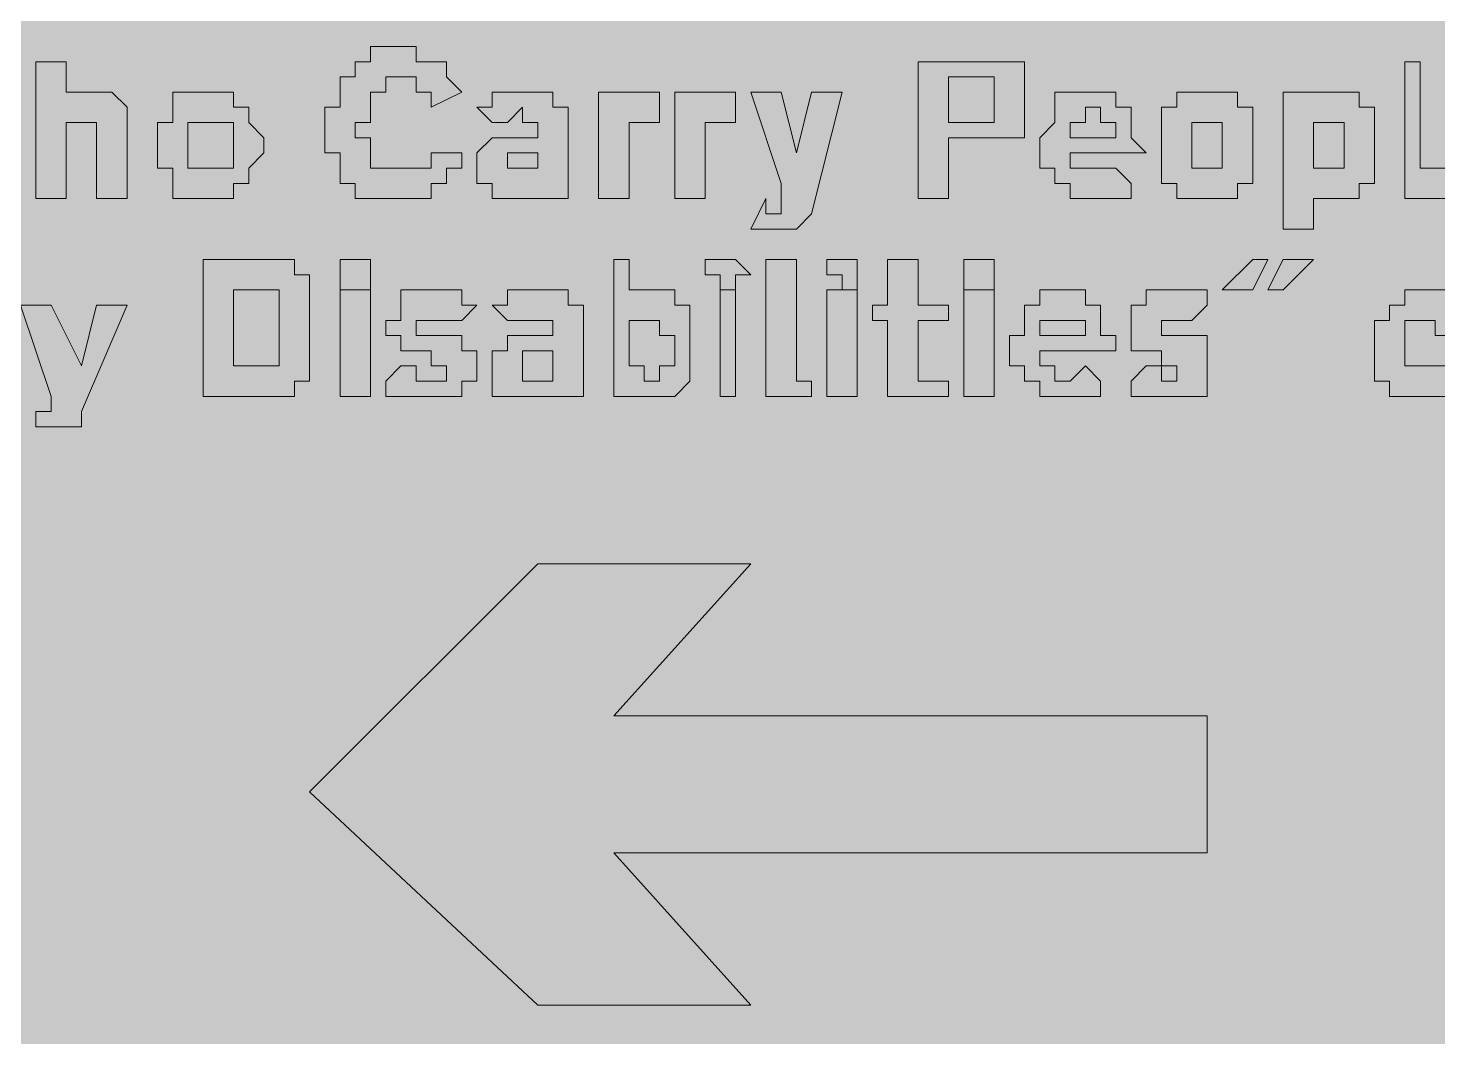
# Model space of a CAD drawing. Header units: metres. Extents: x 123 to 445, y 9 to 260.
# Drawn here: x 226.3 to 337.6, y 116.1 to 195.6 of the extents above; entities that cross this region are included whole.
import ezdxf

# ---------------------------------------------------------------- set-up
doc = ezdxf.new("R2010")
doc.units = ezdxf.units.M
doc.layers.add('FILL_BLACK_000000', color=7, linetype='Continuous', true_color=0x000000)
doc.layers.add('FILL_WHITE_FFFFFF', color=7, linetype='Continuous', true_color=0xffffff)

msp = doc.modelspace()

# ---------------------------------------------------------------- hatches: boundary and pattern name
at = {"layer": 'FILL_BLACK_000000', "true_color": 0x000000}
h = msp.add_hatch(color=7, dxfattribs=at)
h.dxf.hatch_style = 1
h.paths.add_polyline_path([(436.65, 259.97), (437.55, 259.56), (438.45, 259.15), (439.35, 258.96), (440.25, 258.75), (441.15, 258.21), (442.95, 256.56), (445.35, 254.16), (445.35, 250.56), (445.35, 18.96), (445.31, 17.16), (445.05, 15.36), (444.76, 14.46), (444.34, 13.56), (443.74, 12.66), (442.95, 11.76), (442.05, 11.57), (441.15, 11.16), (440.25, 10.75), (439.35, 10.56), (438.45, 9.87), (437.55, 9.51), (436.65, 9.38), (435.75, 9.36), (130.95, 9.36), (129.17, 9.57), (127.5, 10.11), (126.06, 10.88), (124.95, 11.76), (123.3, 13.56), (122.76, 14.46), (122.55, 15.36), (122.55, 18.96), (122.55, 250.56), (122.59, 252.34), (122.85, 254.01), (123.14, 254.77), (123.56, 255.45), (124.16, 256.06), (124.95, 256.56), (127.35, 258.96), (128.25, 259.15), (129.15, 259.56), (130.05, 259.97), (130.95, 260.16), (435.75, 260.16), (436.65, 259.97)])
h.paths.add_polyline_path([(129.19, 254.95), (128.38, 254.47), (127.65, 253.86), (127.04, 253.13), (126.56, 252.32), (126.26, 251.46), (126.15, 250.56), (126.15, 18.96), (126.36, 18.06), (126.9, 17.16), (128.55, 15.36), (128.6, 14.96), (128.76, 14.67), (129.3, 14.31), (130.07, 14.18), (130.95, 14.16), (435.75, 14.16), (436.65, 14.18), (437.55, 14.31), (438.45, 14.67), (439.35, 15.36), (440.04, 16.26), (440.4, 17.16), (440.53, 18.06), (440.55, 18.96), (440.55, 250.56), (440.55, 251.76), (440.53, 252.45), (440.4, 252.81), (440.04, 252.94), (439.35, 252.96), (437.55, 254.61), (436.65, 255.15), (435.75, 255.36), (130.95, 255.36), (130.05, 255.25), (129.19, 254.95)], flags=16)
h = msp.add_hatch(color=7, dxfattribs=at)
h.dxf.hatch_style = 1
h.paths.add_polyline_path([(260.55, 184.56), (259.35, 184.56), (259.35, 183.36), (258.15, 183.36), (258.15, 182.16), (256.95, 182.16), (255.75, 182.16), (254.55, 182.16), (253.35, 182.16), (252.15, 182.16), (252.15, 183.36), (250.95, 183.36), (250.95, 184.56), (250.95, 185.76), (249.75, 185.76), (249.75, 186.96), (249.75, 188.16), (249.75, 189.36), (250.95, 189.36), (250.95, 190.56), (250.95, 191.76), (252.15, 191.76), (252.15, 192.96), (253.35, 192.96), (253.35, 194.16), (254.55, 194.16), (255.75, 194.16), (256.95, 194.16), (256.95, 192.96), (258.15, 192.96), (259.35, 192.96), (259.35, 191.76), (260.55, 190.56), (258.15, 189.36), (258.15, 190.56), (256.95, 190.56), (256.95, 191.76), (255.75, 191.76), (254.55, 191.76), (254.55, 190.56), (253.35, 190.56), (253.35, 189.36), (253.35, 188.16), (252.15, 188.16), (252.15, 186.96), (253.35, 186.96), (253.35, 185.76), (253.35, 184.56), (254.55, 184.56), (255.75, 184.56), (256.95, 184.56), (258.15, 184.56), (258.15, 185.76), (260.55, 185.76), (260.55, 184.56)])
h = msp.add_hatch(color=7, dxfattribs=at)
h.dxf.hatch_style = 1
h.paths.add_polyline_path([(230.55, 190.56), (231.75, 190.56), (232.95, 190.56), (234.15, 189.36), (234.15, 188.16), (234.15, 186.96), (234.15, 182.16), (231.75, 182.16), (231.75, 186.96), (231.75, 188.16), (230.55, 188.16), (229.35, 188.16), (229.35, 186.96), (229.35, 182.16), (226.95, 182.16), (226.95, 192.96), (229.35, 192.96), (229.35, 190.56), (230.55, 190.56)])
h = msp.add_hatch(color=7, dxfattribs=at)
h.dxf.hatch_style = 1
h.paths.add_polyline_path([(296.55, 182.16), (296.55, 192.96), (302.55, 192.96), (303.75, 192.96), (304.95, 192.96), (304.95, 191.76), (304.95, 190.56), (304.95, 189.36), (304.95, 188.16), (304.95, 186.96), (303.75, 186.96), (302.55, 186.96), (298.95, 186.96), (298.95, 182.16), (296.55, 182.16)])
h.paths.add_polyline_path([(302.55, 188.16), (302.55, 189.36), (302.55, 190.56), (302.55, 191.76), (301.35, 191.76), (298.95, 191.76), (298.95, 188.16), (301.35, 188.16), (302.55, 188.16)], flags=16)
h = msp.add_hatch(color=7, dxfattribs=at)
h.dxf.hatch_style = 1
h.paths.add_polyline_path([(336.15, 184.56), (337.35, 184.56), (338.55, 184.56), (338.55, 182.16), (337.35, 182.16), (336.15, 182.16), (334.95, 182.16), (334.95, 183.36), (334.95, 184.56), (334.95, 192.96), (336.15, 192.96), (336.15, 184.56)])
h = msp.add_hatch(color=7, dxfattribs=at)
h.dxf.hatch_style = 1
h.paths.add_polyline_path([(243.75, 184.56), (243.75, 183.36), (242.55, 183.36), (242.55, 182.16), (241.35, 182.16), (240.15, 182.16), (238.95, 182.16), (237.75, 182.16), (237.75, 183.36), (237.75, 184.56), (236.55, 184.56), (236.55, 185.76), (236.55, 186.96), (236.55, 188.16), (237.75, 188.16), (237.75, 189.36), (237.75, 190.56), (238.95, 190.56), (240.15, 190.56), (241.35, 190.56), (242.55, 190.56), (242.55, 189.36), (243.75, 189.36), (243.75, 188.16), (244.95, 186.96), (244.95, 185.76), (243.75, 184.56)])
h.paths.add_polyline_path([(241.35, 188.16), (240.15, 188.16), (238.95, 188.16), (238.95, 186.96), (238.95, 185.76), (238.95, 184.56), (240.15, 184.56), (241.35, 184.56), (242.55, 184.56), (242.55, 185.76), (242.55, 186.96), (242.55, 188.16), (241.35, 188.16)], flags=16)
h = msp.add_hatch(color=7, dxfattribs=at)
h.dxf.hatch_style = 1
h.paths.add_polyline_path([(262.95, 182.16), (262.95, 183.36), (261.75, 183.36), (261.75, 184.56), (261.75, 185.76), (262.95, 186.96), (264.15, 186.96), (265.35, 186.96), (266.55, 186.96), (266.55, 188.16), (265.35, 188.16), (265.35, 189.36), (264.15, 188.16), (262.95, 188.16), (261.75, 189.36), (262.95, 189.36), (262.95, 190.56), (264.15, 190.56), (265.35, 190.56), (266.55, 190.56), (267.75, 190.56), (267.75, 189.36), (268.95, 189.36), (268.95, 188.16), (268.95, 184.56), (268.95, 183.36), (268.95, 182.16), (267.75, 182.16), (266.55, 182.16), (265.35, 182.16), (264.15, 182.16), (262.95, 182.16)])
h.paths.add_polyline_path([(265.35, 184.56), (266.55, 184.56), (266.55, 185.76), (265.35, 185.76), (264.15, 185.76), (264.15, 184.56), (265.35, 184.56)], flags=16)
h = msp.add_hatch(color=7, dxfattribs=at)
h.dxf.hatch_style = 1
h.paths.add_polyline_path([(276.15, 190.56), (276.15, 188.16), (274.95, 188.16), (273.75, 188.16), (273.75, 186.96), (273.75, 182.16), (271.35, 182.16), (271.35, 190.56), (273.75, 190.56), (274.95, 190.56), (276.15, 190.56)])
h = msp.add_hatch(color=7, dxfattribs=at)
h.dxf.hatch_style = 1
h.paths.add_polyline_path([(282.15, 190.56), (282.15, 188.16), (280.95, 188.16), (279.75, 188.16), (279.75, 186.96), (279.75, 182.16), (277.35, 182.16), (277.35, 190.56), (279.75, 190.56), (280.95, 190.56), (282.15, 190.56)])
h = msp.add_hatch(color=7, dxfattribs=at)
h.dxf.hatch_style = 1
h.paths.add_polyline_path([(288.15, 180.96), (286.95, 179.76), (285.75, 179.76), (284.55, 179.76), (283.35, 179.76), (284.55, 182.16), (284.55, 180.96), (285.75, 180.96), (285.75, 182.16), (285.75, 183.36), (283.35, 190.56), (285.75, 190.56), (286.95, 185.76), (288.15, 190.56), (290.55, 190.56), (288.15, 180.96)])
h = msp.add_hatch(color=7, dxfattribs=at)
h.dxf.hatch_style = 1
h.paths.add_polyline_path([(308.55, 184.56), (309.75, 184.56), (310.95, 184.56), (312.15, 184.56), (313.35, 183.36), (313.35, 182.16), (312.15, 182.16), (310.95, 182.16), (309.75, 182.16), (308.55, 182.16), (308.55, 183.36), (307.35, 183.36), (307.35, 184.56), (306.15, 184.56), (306.15, 185.76), (306.15, 186.96), (307.35, 188.16), (307.35, 189.36), (307.35, 190.56), (308.55, 190.56), (309.75, 190.56), (310.95, 190.56), (312.15, 190.56), (312.15, 189.36), (313.35, 189.36), (313.35, 188.16), (313.35, 186.96), (314.55, 185.76), (308.55, 185.76), (308.55, 184.56)])
h.paths.add_polyline_path([(312.15, 188.16), (310.95, 188.16), (310.95, 189.36), (309.75, 189.36), (309.75, 188.16), (308.55, 188.16), (308.55, 186.96), (312.15, 186.96), (312.15, 188.16)], flags=16)
h = msp.add_hatch(color=7, dxfattribs=at)
h.dxf.hatch_style = 1
h.paths.add_polyline_path([(322.95, 184.56), (322.95, 183.36), (321.75, 183.36), (321.75, 182.16), (320.55, 182.16), (319.35, 182.16), (318.15, 182.16), (316.95, 182.16), (316.95, 183.36), (315.75, 183.36), (315.75, 184.56), (315.75, 185.76), (315.75, 186.96), (315.75, 188.16), (315.75, 189.36), (316.95, 189.36), (316.95, 190.56), (318.15, 190.56), (319.35, 190.56), (320.55, 190.56), (321.75, 190.56), (321.75, 189.36), (322.95, 189.36), (322.95, 188.16), (322.95, 186.96), (322.95, 185.76), (322.95, 184.56)])
h.paths.add_polyline_path([(319.35, 188.16), (318.15, 188.16), (318.15, 186.96), (318.15, 185.76), (318.15, 184.56), (319.35, 184.56), (320.55, 184.56), (320.55, 185.76), (320.55, 186.96), (320.55, 188.16), (319.35, 188.16)], flags=16)
h = msp.add_hatch(color=7, dxfattribs=at)
h.dxf.hatch_style = 1
h.paths.add_polyline_path([(332.55, 184.56), (332.55, 183.36), (331.35, 183.36), (331.35, 182.16), (330.15, 182.16), (328.95, 182.16), (327.75, 182.16), (327.75, 179.76), (325.35, 179.76), (325.35, 190.56), (326.55, 190.56), (327.75, 190.56), (328.95, 190.56), (330.15, 190.56), (331.35, 190.56), (331.35, 189.36), (332.55, 189.36), (332.55, 188.16), (332.55, 186.96), (332.55, 185.76), (332.55, 184.56)])
h.paths.add_polyline_path([(330.15, 185.76), (330.15, 186.96), (330.15, 188.16), (328.95, 188.16), (327.75, 188.16), (327.75, 186.96), (327.75, 185.76), (327.75, 184.56), (328.95, 184.56), (330.15, 184.56), (330.15, 185.76)], flags=16)
h = msp.add_hatch(color=7, dxfattribs=at)
h.dxf.hatch_style = 1
h.paths.add_polyline_path([(240.15, 177.36), (244.95, 177.36), (246.15, 177.36), (247.35, 177.36), (247.35, 176.16), (248.55, 176.16), (248.55, 174.96), (248.55, 173.76), (248.55, 172.56), (248.55, 171.36), (248.55, 170.16), (248.55, 168.96), (248.55, 167.76), (247.35, 167.76), (247.35, 166.56), (246.15, 166.56), (244.95, 166.56), (240.15, 166.56), (240.15, 177.36)])
h.paths.add_polyline_path([(243.75, 168.96), (244.95, 168.96), (246.15, 168.96), (246.15, 170.16), (246.15, 171.36), (246.15, 172.56), (246.15, 173.76), (246.15, 174.96), (244.95, 174.96), (243.75, 174.96), (242.55, 174.96), (242.55, 168.96), (243.75, 168.96)], flags=16)
h = msp.add_hatch(color=7, dxfattribs=at)
h.dxf.hatch_style = 1
h.paths.add_polyline_path([(250.95, 174.96), (250.95, 176.16), (250.95, 177.36), (252.15, 177.36), (253.35, 177.36), (253.35, 176.16), (253.35, 174.96), (252.15, 174.96), (250.95, 174.96)])
h = msp.add_hatch(color=7, dxfattribs=at)
h.dxf.hatch_style = 1
h.paths.add_polyline_path([(277.35, 174.96), (277.35, 173.76), (278.55, 173.76), (278.55, 172.56), (278.55, 171.36), (278.55, 170.16), (278.55, 168.96), (278.55, 167.76), (277.35, 166.56), (276.15, 166.56), (274.95, 166.56), (273.75, 166.56), (272.55, 166.56), (272.55, 177.36), (273.75, 177.36), (273.75, 174.96), (274.95, 174.96), (276.15, 174.96), (277.35, 174.96)])
h.paths.add_polyline_path([(276.15, 168.96), (277.35, 168.96), (277.35, 170.16), (277.35, 171.36), (276.15, 171.36), (276.15, 172.56), (274.95, 172.56), (273.75, 172.56), (273.75, 171.36), (273.75, 168.96), (274.95, 168.96), (274.95, 167.76), (276.15, 167.76), (276.15, 168.96)], flags=16)
h = msp.add_hatch(color=7, dxfattribs=at)
h.dxf.hatch_style = 1
h.paths.add_polyline_path([(280.95, 176.16), (279.75, 176.16), (279.75, 177.36), (280.95, 177.36), (282.15, 177.36), (283.35, 176.16), (282.15, 176.16), (282.15, 174.96), (280.95, 174.96), (280.95, 176.16)])
h = msp.add_hatch(color=7, dxfattribs=at)
h.dxf.hatch_style = 1
h.paths.add_polyline_path([(286.95, 166.56), (285.75, 166.56), (284.55, 166.56), (284.55, 167.76), (284.55, 177.36), (286.95, 177.36), (286.95, 168.96), (286.95, 167.76), (288.15, 167.76), (288.15, 166.56), (286.95, 166.56)])
h = msp.add_hatch(color=7, dxfattribs=at)
h.dxf.hatch_style = 1
h.paths.add_polyline_path([(290.55, 176.16), (289.35, 176.16), (289.35, 177.36), (290.55, 177.36), (291.75, 177.36), (291.75, 176.16), (291.75, 174.96), (290.55, 174.96), (290.55, 176.16)])
h = msp.add_hatch(color=7, dxfattribs=at)
h.dxf.hatch_style = 1
h.paths.add_polyline_path([(298.95, 173.76), (298.95, 172.56), (296.55, 172.56), (296.55, 168.96), (296.55, 167.76), (297.75, 167.76), (298.95, 167.76), (298.95, 166.56), (297.75, 166.56), (296.55, 166.56), (295.35, 166.56), (294.15, 166.56), (294.15, 167.76), (294.15, 172.56), (292.95, 172.56), (292.95, 173.76), (294.15, 173.76), (294.15, 177.36), (296.55, 177.36), (296.55, 173.76), (298.95, 173.76)])
h = msp.add_hatch(color=7, dxfattribs=at)
h.dxf.hatch_style = 1
h.paths.add_polyline_path([(300.15, 174.96), (300.15, 176.16), (300.15, 177.36), (301.35, 177.36), (302.55, 177.36), (302.55, 176.16), (302.55, 174.96), (301.35, 174.96), (300.15, 174.96)])
h = msp.add_hatch(color=7, dxfattribs=at)
h.dxf.hatch_style = 1
h.paths.add_polyline_path([(322.95, 177.36), (324.15, 177.36), (322.95, 174.96), (320.55, 174.96), (322.95, 177.36)])
h = msp.add_hatch(color=7, dxfattribs=at)
h.dxf.hatch_style = 1
h.paths.add_polyline_path([(325.35, 177.36), (327.75, 177.36), (325.35, 174.96), (324.15, 174.96), (325.35, 177.36)])
h = msp.add_hatch(color=7, dxfattribs=at)
h.dxf.hatch_style = 1
h.paths.add_polyline_path([(250.95, 166.56), (250.95, 174.96), (253.35, 174.96), (253.35, 166.56), (250.95, 166.56)])
h = msp.add_hatch(color=7, dxfattribs=at)
h.dxf.hatch_style = 1
h.paths.add_polyline_path([(261.75, 167.76), (260.55, 167.76), (260.55, 166.56), (259.35, 166.56), (258.15, 166.56), (256.95, 166.56), (255.75, 166.56), (254.55, 166.56), (254.55, 167.76), (255.75, 168.96), (256.95, 168.96), (256.95, 167.76), (258.15, 167.76), (259.35, 167.76), (259.35, 168.96), (258.15, 168.96), (258.15, 170.16), (256.95, 170.16), (255.75, 170.16), (255.75, 171.36), (254.55, 171.36), (254.55, 172.56), (255.75, 172.56), (255.75, 173.76), (255.75, 174.96), (256.95, 174.96), (258.15, 174.96), (259.35, 174.96), (260.55, 174.96), (260.55, 173.76), (261.75, 173.76), (260.55, 172.56), (259.35, 172.56), (258.15, 172.56), (256.95, 172.56), (256.95, 171.36), (258.15, 171.36), (259.35, 171.36), (260.55, 171.36), (260.55, 170.16), (261.75, 170.16), (261.75, 168.96), (261.75, 167.76)])
h = msp.add_hatch(color=7, dxfattribs=at)
h.dxf.hatch_style = 1
h.paths.add_polyline_path([(264.15, 173.76), (264.15, 174.96), (265.35, 174.96), (266.55, 174.96), (267.75, 174.96), (268.95, 174.96), (268.95, 173.76), (270.15, 173.76), (270.15, 172.56), (270.15, 168.96), (270.15, 167.76), (270.15, 166.56), (268.95, 166.56), (267.75, 166.56), (266.55, 166.56), (265.35, 166.56), (264.15, 166.56), (262.95, 166.56), (262.95, 167.76), (262.95, 168.96), (262.95, 170.16), (264.15, 170.16), (264.15, 171.36), (265.35, 171.36), (266.55, 171.36), (267.75, 171.36), (267.75, 172.56), (266.55, 172.56), (265.35, 172.56), (264.15, 172.56), (262.95, 173.76), (264.15, 173.76)])
h.paths.add_polyline_path([(266.55, 167.76), (267.75, 167.76), (267.75, 168.96), (267.75, 170.16), (266.55, 170.16), (265.35, 170.16), (265.35, 168.96), (265.35, 167.76), (266.55, 167.76)], flags=16)
h = msp.add_hatch(color=7, dxfattribs=at)
h.dxf.hatch_style = 1
h.paths.add_polyline_path([(280.95, 166.56), (280.95, 174.96), (282.15, 174.96), (282.15, 166.56), (280.95, 166.56)])
h = msp.add_hatch(color=7, dxfattribs=at)
h.dxf.hatch_style = 1
h.paths.add_polyline_path([(289.35, 166.56), (289.35, 174.96), (291.75, 174.96), (291.75, 166.56), (289.35, 166.56)])
h = msp.add_hatch(color=7, dxfattribs=at)
h.dxf.hatch_style = 1
h.paths.add_polyline_path([(300.15, 166.56), (300.15, 174.96), (302.55, 174.96), (302.55, 166.56), (300.15, 166.56)])
h = msp.add_hatch(color=7, dxfattribs=at)
h.dxf.hatch_style = 1
h.paths.add_polyline_path([(306.15, 168.96), (307.35, 168.96), (307.35, 167.76), (308.55, 167.76), (309.75, 168.96), (310.95, 167.76), (310.95, 166.56), (309.75, 166.56), (308.55, 166.56), (307.35, 166.56), (306.15, 166.56), (306.15, 167.76), (304.95, 167.76), (304.95, 168.96), (303.75, 168.96), (303.75, 170.16), (303.75, 171.36), (304.95, 171.36), (304.95, 172.56), (304.95, 173.76), (306.15, 173.76), (306.15, 174.96), (307.35, 174.96), (308.55, 174.96), (309.75, 174.96), (309.75, 173.76), (310.95, 173.76), (310.95, 172.56), (310.95, 171.36), (312.15, 171.36), (312.15, 170.16), (306.15, 170.16), (306.15, 168.96)])
h.paths.add_polyline_path([(309.75, 172.56), (308.55, 172.56), (307.35, 172.56), (306.15, 172.56), (306.15, 171.36), (309.75, 171.36), (309.75, 172.56)], flags=16)
h = msp.add_hatch(color=7, dxfattribs=at)
h.dxf.hatch_style = 1
h.paths.add_polyline_path([(314.55, 170.16), (313.35, 170.16), (313.35, 171.36), (313.35, 172.56), (313.35, 173.76), (314.55, 173.76), (314.55, 174.96), (315.75, 174.96), (316.95, 174.96), (318.15, 174.96), (319.35, 174.96), (319.35, 173.76), (318.15, 172.56), (316.95, 172.56), (315.75, 172.56), (315.75, 171.36), (316.95, 171.36), (318.15, 171.36), (319.35, 171.36), (319.35, 170.16), (319.35, 168.96), (319.35, 167.76), (319.35, 166.56), (318.15, 166.56), (316.95, 166.56), (315.75, 166.56), (314.55, 166.56), (313.35, 166.56), (313.35, 167.76), (314.55, 168.96), (315.75, 168.96), (315.75, 170.16), (314.55, 170.16)])
h.paths.add_polyline_path([(315.75, 167.76), (316.95, 167.76), (316.95, 168.96), (315.75, 168.96), (315.75, 167.76)], flags=16)
h = msp.add_hatch(color=7, dxfattribs=at)
h.dxf.hatch_style = 1
h.paths.add_polyline_path([(339.75, 168.96), (339.75, 167.76), (339.75, 166.56), (338.55, 166.56), (337.35, 166.56), (336.15, 166.56), (334.95, 166.56), (333.75, 166.56), (333.75, 167.76), (332.55, 167.76), (332.55, 168.96), (332.55, 170.16), (332.55, 171.36), (332.55, 172.56), (333.75, 172.56), (333.75, 173.76), (334.95, 173.76), (334.95, 174.96), (336.15, 174.96), (337.35, 174.96), (338.55, 174.96), (338.55, 173.76), (339.75, 173.76), (339.75, 172.56), (339.75, 171.36), (340.95, 171.36), (340.95, 170.16), (340.95, 168.96), (339.75, 168.96)])
h.paths.add_polyline_path([(337.35, 171.36), (337.35, 172.56), (336.15, 172.56), (334.95, 172.56), (334.95, 171.36), (334.95, 170.16), (334.95, 168.96), (336.15, 168.96), (337.35, 168.96), (338.55, 168.96), (338.55, 170.16), (338.55, 171.36), (337.35, 171.36)], flags=16)
h = msp.add_hatch(color=7, dxfattribs=at)
h.dxf.hatch_style = 1
h.paths.add_polyline_path([(226.95, 164.16), (226.95, 165.36), (228.15, 165.36), (228.15, 166.56), (225.75, 173.76), (228.15, 173.76), (230.55, 168.96), (231.75, 173.76), (234.15, 173.76), (230.55, 165.36), (230.55, 164.16), (229.35, 164.16), (228.15, 164.16), (226.95, 164.16)])
h = msp.add_hatch(color=7, dxfattribs=at)
h.dxf.hatch_style = 1
h.paths.add_polyline_path([(283.35, 153.36), (272.55, 141.36), (319.35, 141.36), (319.35, 130.56), (272.55, 130.56), (283.35, 118.56), (266.55, 118.56), (248.55, 135.36), (266.55, 153.36), (283.35, 153.36)])
at = {"layer": 'FILL_WHITE_FFFFFF', "true_color": 0xffffff}
h = msp.add_hatch(color=7, dxfattribs=at)
h.dxf.hatch_style = 1
h.paths.add_polyline_path([(435.75, 255.36), (436.46, 255.34), (436.95, 255.21), (437.44, 254.85), (438.15, 254.16), (438.75, 254.01), (439.16, 253.65), (439.3, 253.36), (439.35, 252.96), (440.04, 252.94), (440.4, 252.81), (440.53, 252.45), (440.55, 251.76), (440.55, 250.56), (440.55, 18.96), (440.53, 18.06), (440.4, 17.16), (440.04, 16.26), (439.35, 15.36), (438.45, 14.67), (437.55, 14.31), (436.65, 14.18), (435.75, 14.16), (130.95, 14.16), (130.07, 14.18), (129.3, 14.31), (128.76, 14.67), (128.6, 14.96), (128.55, 15.36), (126.9, 17.16), (126.36, 18.06), (126.15, 18.96), (126.15, 250.56), (126.36, 251.44), (126.9, 252.21), (127.67, 252.75), (128.55, 252.96), (128.76, 253.84), (129.3, 254.61), (130.07, 255.15), (130.95, 255.36), (435.75, 255.36)])

# ---------------------------------------------------------------- linework, layer by layer
at = {"layer": 'FILL_BLACK_000000', "lineweight": 0, "true_color": 0x000000}
for points in [[(260.55, 184.56), (259.35, 184.56), (259.35, 183.36), (258.15, 183.36), (258.15, 182.16), (256.95, 182.16), (255.75, 182.16), (254.55, 182.16), (253.35, 182.16), (252.15, 182.16), (252.15, 183.36), (250.95, 183.36), (250.95, 184.56), (250.95, 185.76), (249.75, 185.76), (249.75, 186.96), (249.75, 188.16), (249.75, 189.36), (250.95, 189.36), (250.95, 190.56), (250.95, 191.76), (252.15, 191.76), (252.15, 192.96), (253.35, 192.96), (253.35, 194.16), (254.55, 194.16), (255.75, 194.16), (256.95, 194.16), (256.95, 192.96), (258.15, 192.96), (259.35, 192.96), (259.35, 191.76), (260.55, 190.56), (258.15, 189.36), (258.15, 190.56), (256.95, 190.56), (256.95, 191.76), (255.75, 191.76), (254.55, 191.76), (254.55, 190.56), (253.35, 190.56), (253.35, 189.36), (253.35, 188.16), (252.15, 188.16), (252.15, 186.96), (253.35, 186.96), (253.35, 185.76), (253.35, 184.56), (254.55, 184.56), (255.75, 184.56), (256.95, 184.56), (258.15, 184.56), (258.15, 185.76), (260.55, 185.76)], [(230.55, 190.56), (231.75, 190.56), (232.95, 190.56), (234.15, 189.36), (234.15, 188.16), (234.15, 186.96), (234.15, 182.16), (231.75, 182.16), (231.75, 186.96), (231.75, 188.16), (230.55, 188.16), (229.35, 188.16), (229.35, 186.96), (229.35, 182.16), (226.95, 182.16), (226.95, 192.96), (229.35, 192.96), (229.35, 190.56)], [(296.55, 182.16), (296.55, 192.96), (302.55, 192.96), (303.75, 192.96), (304.95, 192.96), (304.95, 191.76), (304.95, 190.56), (304.95, 189.36), (304.95, 188.16), (304.95, 186.96), (303.75, 186.96), (302.55, 186.96), (298.95, 186.96), (298.95, 182.16)], [(336.15, 184.56), (337.35, 184.56), (338.55, 184.56), (338.55, 182.16), (337.35, 182.16), (336.15, 182.16), (334.95, 182.16), (334.95, 183.36), (334.95, 184.56), (334.95, 192.96), (336.15, 192.96)], [(302.55, 188.16), (302.55, 189.36), (302.55, 190.56), (302.55, 191.76), (301.35, 191.76), (298.95, 191.76), (298.95, 188.16), (301.35, 188.16)], [(243.75, 184.56), (243.75, 183.36), (242.55, 183.36), (242.55, 182.16), (241.35, 182.16), (240.15, 182.16), (238.95, 182.16), (237.75, 182.16), (237.75, 183.36), (237.75, 184.56), (236.55, 184.56), (236.55, 185.76), (236.55, 186.96), (236.55, 188.16), (237.75, 188.16), (237.75, 189.36), (237.75, 190.56), (238.95, 190.56), (240.15, 190.56), (241.35, 190.56), (242.55, 190.56), (242.55, 189.36), (243.75, 189.36), (243.75, 188.16), (244.95, 186.96), (244.95, 185.76)], [(262.95, 182.16), (262.95, 183.36), (261.75, 183.36), (261.75, 184.56), (261.75, 185.76), (262.95, 186.96), (264.15, 186.96), (265.35, 186.96), (266.55, 186.96), (266.55, 188.16), (265.35, 188.16), (265.35, 189.36), (264.15, 188.16), (262.95, 188.16), (261.75, 189.36), (262.95, 189.36), (262.95, 190.56), (264.15, 190.56), (265.35, 190.56), (266.55, 190.56), (267.75, 190.56), (267.75, 189.36), (268.95, 189.36), (268.95, 188.16), (268.95, 184.56), (268.95, 183.36), (268.95, 182.16), (267.75, 182.16), (266.55, 182.16), (265.35, 182.16), (264.15, 182.16)], [(276.15, 190.56), (276.15, 188.16), (274.95, 188.16), (273.75, 188.16), (273.75, 186.96), (273.75, 182.16), (271.35, 182.16), (271.35, 190.56), (273.75, 190.56), (274.95, 190.56)], [(282.15, 190.56), (282.15, 188.16), (280.95, 188.16), (279.75, 188.16), (279.75, 186.96), (279.75, 182.16), (277.35, 182.16), (277.35, 190.56), (279.75, 190.56), (280.95, 190.56)], [(288.15, 180.96), (286.95, 179.76), (285.75, 179.76), (284.55, 179.76), (283.35, 179.76), (284.55, 182.16), (284.55, 180.96), (285.75, 180.96), (285.75, 182.16), (285.75, 183.36), (283.35, 190.56), (285.75, 190.56), (286.95, 185.76), (288.15, 190.56), (290.55, 190.56)], [(308.55, 184.56), (309.75, 184.56), (310.95, 184.56), (312.15, 184.56), (313.35, 183.36), (313.35, 182.16), (312.15, 182.16), (310.95, 182.16), (309.75, 182.16), (308.55, 182.16), (308.55, 183.36), (307.35, 183.36), (307.35, 184.56), (306.15, 184.56), (306.15, 185.76), (306.15, 186.96), (307.35, 188.16), (307.35, 189.36), (307.35, 190.56), (308.55, 190.56), (309.75, 190.56), (310.95, 190.56), (312.15, 190.56), (312.15, 189.36), (313.35, 189.36), (313.35, 188.16), (313.35, 186.96), (314.55, 185.76), (308.55, 185.76)], [(322.95, 184.56), (322.95, 183.36), (321.75, 183.36), (321.75, 182.16), (320.55, 182.16), (319.35, 182.16), (318.15, 182.16), (316.95, 182.16), (316.95, 183.36), (315.75, 183.36), (315.75, 184.56), (315.75, 185.76), (315.75, 186.96), (315.75, 188.16), (315.75, 189.36), (316.95, 189.36), (316.95, 190.56), (318.15, 190.56), (319.35, 190.56), (320.55, 190.56), (321.75, 190.56), (321.75, 189.36), (322.95, 189.36), (322.95, 188.16), (322.95, 186.96), (322.95, 185.76)], [(332.55, 184.56), (332.55, 183.36), (331.35, 183.36), (331.35, 182.16), (330.15, 182.16), (328.95, 182.16), (327.75, 182.16), (327.75, 179.76), (325.35, 179.76), (325.35, 190.56), (326.55, 190.56), (327.75, 190.56), (328.95, 190.56), (330.15, 190.56), (331.35, 190.56), (331.35, 189.36), (332.55, 189.36), (332.55, 188.16), (332.55, 186.96), (332.55, 185.76)], [(312.15, 188.16), (310.95, 188.16), (310.95, 189.36), (309.75, 189.36), (309.75, 188.16), (308.55, 188.16), (308.55, 186.96), (312.15, 186.96)], [(241.35, 188.16), (240.15, 188.16), (238.95, 188.16), (238.95, 186.96), (238.95, 185.76), (238.95, 184.56), (240.15, 184.56), (241.35, 184.56), (242.55, 184.56), (242.55, 185.76), (242.55, 186.96), (242.55, 188.16)], [(319.35, 188.16), (318.15, 188.16), (318.15, 186.96), (318.15, 185.76), (318.15, 184.56), (319.35, 184.56), (320.55, 184.56), (320.55, 185.76), (320.55, 186.96), (320.55, 188.16)], [(330.15, 185.76), (330.15, 186.96), (330.15, 188.16), (328.95, 188.16), (327.75, 188.16), (327.75, 186.96), (327.75, 185.76), (327.75, 184.56), (328.95, 184.56), (330.15, 184.56)], [(265.35, 184.56), (266.55, 184.56), (266.55, 185.76), (265.35, 185.76), (264.15, 185.76), (264.15, 184.56)], [(240.15, 177.36), (244.95, 177.36), (246.15, 177.36), (247.35, 177.36), (247.35, 176.16), (248.55, 176.16), (248.55, 174.96), (248.55, 173.76), (248.55, 172.56), (248.55, 171.36), (248.55, 170.16), (248.55, 168.96), (248.55, 167.76), (247.35, 167.76), (247.35, 166.56), (246.15, 166.56), (244.95, 166.56), (240.15, 166.56)], [(250.95, 174.96), (250.95, 176.16), (250.95, 177.36), (252.15, 177.36), (253.35, 177.36), (253.35, 176.16), (253.35, 174.96), (252.15, 174.96)], [(277.35, 174.96), (277.35, 173.76), (278.55, 173.76), (278.55, 172.56), (278.55, 171.36), (278.55, 170.16), (278.55, 168.96), (278.55, 167.76), (277.35, 166.56), (276.15, 166.56), (274.95, 166.56), (273.75, 166.56), (272.55, 166.56), (272.55, 177.36), (273.75, 177.36), (273.75, 174.96), (274.95, 174.96), (276.15, 174.96)], [(280.95, 176.16), (279.75, 176.16), (279.75, 177.36), (280.95, 177.36), (282.15, 177.36), (283.35, 176.16), (282.15, 176.16), (282.15, 174.96), (280.95, 174.96)], [(286.95, 166.56), (285.75, 166.56), (284.55, 166.56), (284.55, 167.76), (284.55, 177.36), (286.95, 177.36), (286.95, 168.96), (286.95, 167.76), (288.15, 167.76), (288.15, 166.56)], [(290.55, 176.16), (289.35, 176.16), (289.35, 177.36), (290.55, 177.36), (291.75, 177.36), (291.75, 176.16), (291.75, 174.96), (290.55, 174.96)], [(298.95, 173.76), (298.95, 172.56), (296.55, 172.56), (296.55, 168.96), (296.55, 167.76), (297.75, 167.76), (298.95, 167.76), (298.95, 166.56), (297.75, 166.56), (296.55, 166.56), (295.35, 166.56), (294.15, 166.56), (294.15, 167.76), (294.15, 172.56), (292.95, 172.56), (292.95, 173.76), (294.15, 173.76), (294.15, 177.36), (296.55, 177.36), (296.55, 173.76)], [(300.15, 174.96), (300.15, 176.16), (300.15, 177.36), (301.35, 177.36), (302.55, 177.36), (302.55, 176.16), (302.55, 174.96), (301.35, 174.96)], [(322.95, 177.36), (324.15, 177.36), (322.95, 174.96), (320.55, 174.96)], [(325.35, 177.36), (327.75, 177.36), (325.35, 174.96), (324.15, 174.96)], [(243.75, 168.96), (244.95, 168.96), (246.15, 168.96), (246.15, 170.16), (246.15, 171.36), (246.15, 172.56), (246.15, 173.76), (246.15, 174.96), (244.95, 174.96), (243.75, 174.96), (242.55, 174.96), (242.55, 168.96)], [(250.95, 166.56), (250.95, 174.96), (253.35, 174.96), (253.35, 166.56)], [(261.75, 167.76), (260.55, 167.76), (260.55, 166.56), (259.35, 166.56), (258.15, 166.56), (256.95, 166.56), (255.75, 166.56), (254.55, 166.56), (254.55, 167.76), (255.75, 168.96), (256.95, 168.96), (256.95, 167.76), (258.15, 167.76), (259.35, 167.76), (259.35, 168.96), (258.15, 168.96), (258.15, 170.16), (256.95, 170.16), (255.75, 170.16), (255.75, 171.36), (254.55, 171.36), (254.55, 172.56), (255.75, 172.56), (255.75, 173.76), (255.75, 174.96), (256.95, 174.96), (258.15, 174.96), (259.35, 174.96), (260.55, 174.96), (260.55, 173.76), (261.75, 173.76), (260.55, 172.56), (259.35, 172.56), (258.15, 172.56), (256.95, 172.56), (256.95, 171.36), (258.15, 171.36), (259.35, 171.36), (260.55, 171.36), (260.55, 170.16), (261.75, 170.16), (261.75, 168.96)], [(264.15, 173.76), (264.15, 174.96), (265.35, 174.96), (266.55, 174.96), (267.75, 174.96), (268.95, 174.96), (268.95, 173.76), (270.15, 173.76), (270.15, 172.56), (270.15, 168.96), (270.15, 167.76), (270.15, 166.56), (268.95, 166.56), (267.75, 166.56), (266.55, 166.56), (265.35, 166.56), (264.15, 166.56), (262.95, 166.56), (262.95, 167.76), (262.95, 168.96), (262.95, 170.16), (264.15, 170.16), (264.15, 171.36), (265.35, 171.36), (266.55, 171.36), (267.75, 171.36), (267.75, 172.56), (266.55, 172.56), (265.35, 172.56), (264.15, 172.56), (262.95, 173.76)], [(280.95, 166.56), (280.95, 174.96), (282.15, 174.96), (282.15, 166.56)], [(289.35, 166.56), (289.35, 174.96), (291.75, 174.96), (291.75, 166.56)], [(300.15, 166.56), (300.15, 174.96), (302.55, 174.96), (302.55, 166.56)], [(306.15, 168.96), (307.35, 168.96), (307.35, 167.76), (308.55, 167.76), (309.75, 168.96), (310.95, 167.76), (310.95, 166.56), (309.75, 166.56), (308.55, 166.56), (307.35, 166.56), (306.15, 166.56), (306.15, 167.76), (304.95, 167.76), (304.95, 168.96), (303.75, 168.96), (303.75, 170.16), (303.75, 171.36), (304.95, 171.36), (304.95, 172.56), (304.95, 173.76), (306.15, 173.76), (306.15, 174.96), (307.35, 174.96), (308.55, 174.96), (309.75, 174.96), (309.75, 173.76), (310.95, 173.76), (310.95, 172.56), (310.95, 171.36), (312.15, 171.36), (312.15, 170.16), (306.15, 170.16)], [(314.55, 170.16), (313.35, 170.16), (313.35, 171.36), (313.35, 172.56), (313.35, 173.76), (314.55, 173.76), (314.55, 174.96), (315.75, 174.96), (316.95, 174.96), (318.15, 174.96), (319.35, 174.96), (319.35, 173.76), (318.15, 172.56), (316.95, 172.56), (315.75, 172.56), (315.75, 171.36), (316.95, 171.36), (318.15, 171.36), (319.35, 171.36), (319.35, 170.16), (319.35, 168.96), (319.35, 167.76), (319.35, 166.56), (318.15, 166.56), (316.95, 166.56), (315.75, 166.56), (314.55, 166.56), (313.35, 166.56), (313.35, 167.76), (314.55, 168.96), (315.75, 168.96), (315.75, 170.16)], [(226.95, 164.16), (226.95, 165.36), (228.15, 165.36), (228.15, 166.56), (225.75, 173.76), (228.15, 173.76), (230.55, 168.96), (231.75, 173.76), (234.15, 173.76), (230.55, 165.36), (230.55, 164.16), (229.35, 164.16), (228.15, 164.16)], [(276.15, 168.96), (277.35, 168.96), (277.35, 170.16), (277.35, 171.36), (276.15, 171.36), (276.15, 172.56), (274.95, 172.56), (273.75, 172.56), (273.75, 171.36), (273.75, 168.96), (274.95, 168.96), (274.95, 167.76), (276.15, 167.76)], [(309.75, 172.56), (308.55, 172.56), (307.35, 172.56), (306.15, 172.56), (306.15, 171.36), (309.75, 171.36)], [(337.35, 171.36), (337.35, 172.56), (336.15, 172.56), (334.95, 172.56), (334.95, 171.36), (334.95, 170.16), (334.95, 168.96), (336.15, 168.96), (337.35, 168.96), (338.55, 168.96), (338.55, 170.16), (338.55, 171.36)], [(266.55, 167.76), (267.75, 167.76), (267.75, 168.96), (267.75, 170.16), (266.55, 170.16), (265.35, 170.16), (265.35, 168.96), (265.35, 167.76)], [(315.75, 167.76), (316.95, 167.76), (316.95, 168.96), (315.75, 168.96)], [(283.35, 153.36), (272.55, 141.36), (319.35, 141.36), (319.35, 130.56), (272.55, 130.56), (283.35, 118.56), (266.55, 118.56), (248.55, 135.36), (266.55, 153.36)]]:
    msp.add_lwpolyline(points, close=True, dxfattribs=at)
msp.add_lwpolyline([(338.55, 166.56), (337.35, 166.56), (336.15, 166.56), (334.95, 166.56), (333.75, 166.56), (333.75, 167.76), (332.55, 167.76), (332.55, 168.96), (332.55, 170.16), (332.55, 171.36), (332.55, 172.56), (333.75, 172.56), (333.75, 173.76), (334.95, 173.76), (334.95, 174.96), (336.15, 174.96), (337.35, 174.96), (338.55, 174.96)], dxfattribs=at)

doc.saveas('drawing.dxf')
